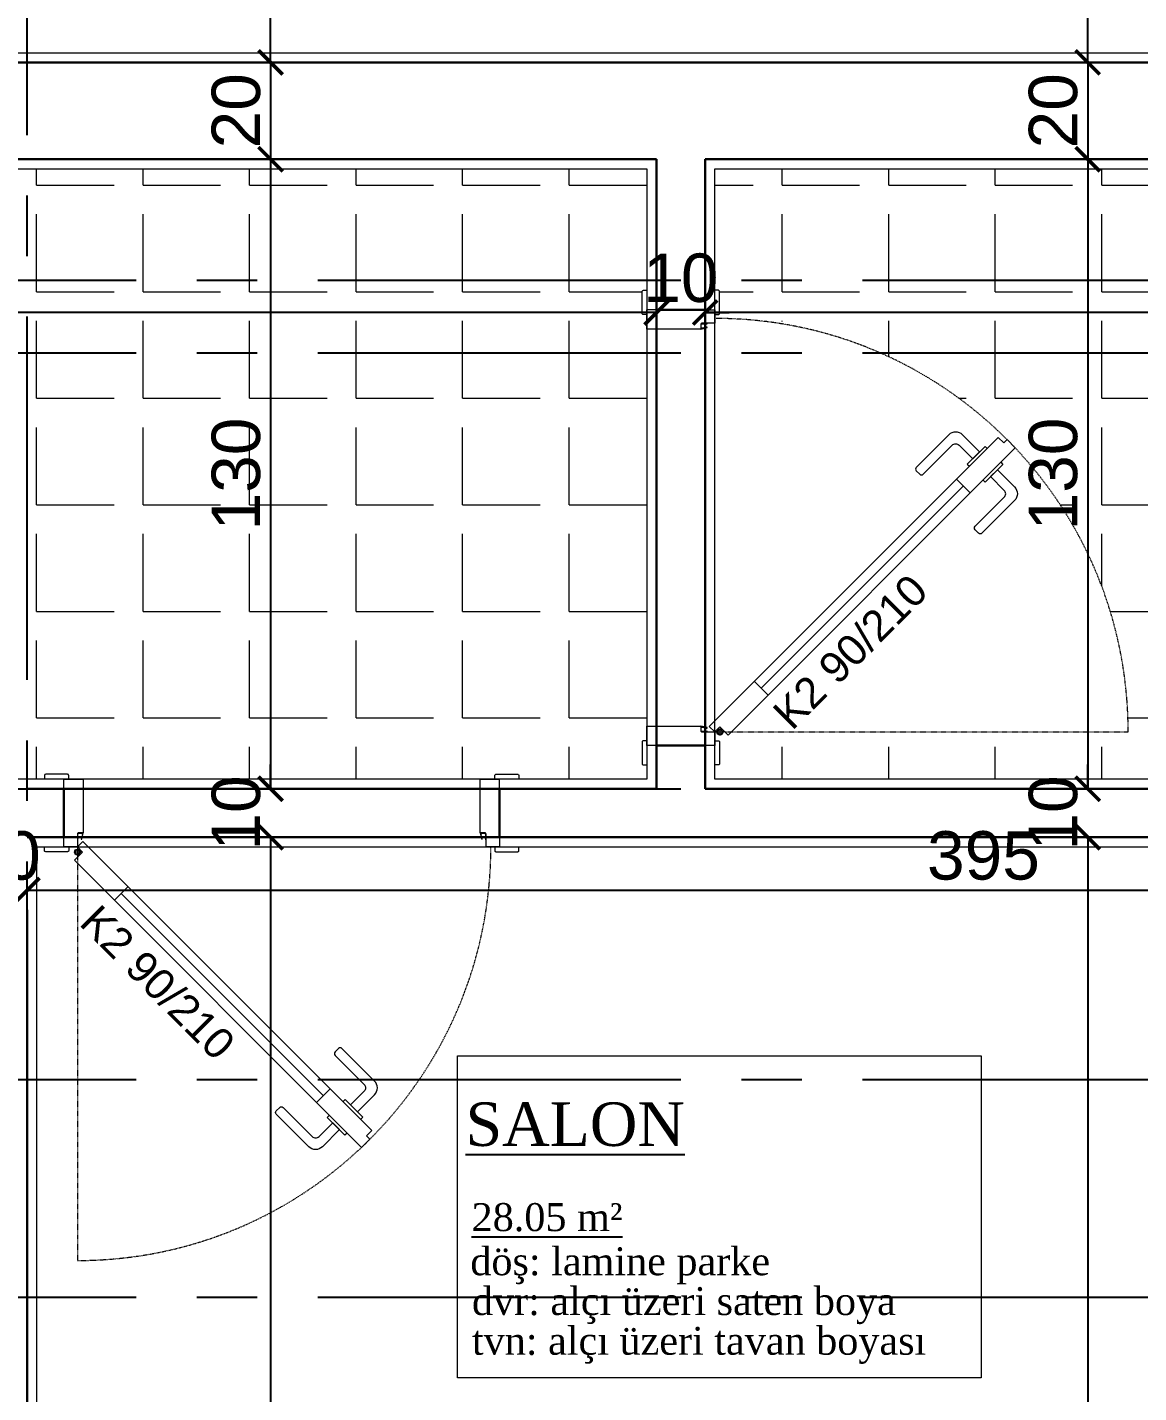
# Model space of a CAD drawing. Header units: millimetres. Extents: x 2778 to 13672, y 1832 to 5175.
# Drawn here: x 5991.6 to 6221.1, y 3230.5 to 3512.5 of the extents above; entities that cross this region are included whole.
import ezdxf

# ---------------------------------------------------------------- set-up
doc = ezdxf.new("R2010")
doc.units = ezdxf.units.MM
for name, pattern in [('CENTER2', [112.5, 75, -12.5, 12.5, -12.5]), ('DASHDOT2', [12.7, 6.35, -3.175, 0, -3.175]), ('DOTX2', [0.5, 0, -0.5])]:
    doc.linetypes.add(name, pattern=pattern)
for name, color, linetype, lineweight in [('aks', 251, 'DASHDOT2', 35), ('duvar', 232, 'Continuous', 30), ('ince', 37, 'Continuous', 0), ('iz', 1, 'DOTX2', 20), ('kapı', 3, 'Continuous', 18), ('sıva iç', 21, 'Continuous', 0), ('yazı', 11, 'Continuous', 20), ('z - tarama', 251, 'Continuous', 18), ('ölçü dış', 192, 'Continuous', 20), ('ÖLÇÜ İÇ', 7, 'Continuous', 9)]:
    doc.layers.add(name, color=color, linetype=linetype, lineweight=lineweight)
doc.layers.add('İÇÖLÇÜ', color=7, linetype='Continuous')
doc.layers.add('Yazi', color=7, linetype='Continuous')
doc.styles.get("Standard").update_dxf_attribs({"font": 'arial.ttf'})
doc.styles.add('Times roman', font='times.ttf')
doc.dimstyles.new('zulay iç ölçü', dxfattribs={"dimtxt": 10, "dimasz": 5, "dimexe": 0.18, "dimexo": 0, "dimgap": 2, "dimtad": 3, "dimdec": 0, "dimzin": 0, "dimdsep": 46, "dimtxsty": 'Standard', "dimblk": 'ARCHTICK', "dimcen": 0.09, "dimse1": 1, "dimse2": 1, "dimadec": 0, "dimazin": 0, "dimtfac": 1, "dimtdec": 0, "dimtix": 1, "dimtofl": 0, "dimtmove": 0, "dimatfit": 3, "dimldrblk": 'ARCHTICK', "dimfxl": 1, "dimtolj": 1, "dimtzin": 0, "dimarcsym": 0})
pattern_1 = [(0, (-1057024.51, 410259.85), (0, 22), [16, -6]), (90, (-1057024.51, 410259.85), (-22, 1e-15), [16, -6])]

# ---------------------------------------------------------------- blocks, each defined once
blk = doc.blocks.new('sadsfsfsf')
at = {"layer": 'ince'}
for p, q in [((0.7, 0), (-0.7, 0)), ((0, 0.7), (0, -0.7))]:
    blk.add_line(p, q, dxfattribs=at)
for radius in [0.6, 0.45]:
    blk.add_circle((0, 0), radius, dxfattribs=at)
blk = doc.blocks.new('eddeded')
at = {"layer": 'duvar'}
for p, q in [((-48.21, 54.38), (-38.21, 54.38)), ((-48.21, -35.62), (-38.21, -35.62))]:
    blk.add_line(p, q, dxfattribs=at)
at = {"layer": 'ince'}
blk.add_line((-26.6, -23.78), (15.13, 17.96), dxfattribs=at)
for points in [[(-50.21, 53.38), (-50.96, 53.38, -0.414214), (-51.21, 53.63), (-51.21, 58.13, -0.414214), (-50.96, 58.38), (-50.21, 58.38)], [(-36.21, 53.38), (-35.46, 53.38, 0.414214), (-35.21, 53.63), (-35.21, 58.13, 0.414214), (-35.46, 58.38), (-36.21, 58.38)], [(-50.21, -34.62), (-50.96, -34.62, 0.414214), (-51.21, -34.87), (-51.21, -39.37, 0.414214), (-50.96, -39.62), (-50.21, -39.62)], [(-36.21, -34.62), (-35.46, -34.62, -0.414214), (-35.21, -34.87), (-35.21, -39.37, -0.414214), (-35.46, -39.62), (-36.21, -39.62)]]:
    blk.add_lwpolyline(points, format="xyb", dxfattribs=at)
for points in [[(-39.11, 51.33), (-39.11, 50.38), (-37.81, 50.68), (-37.81, 50.81, -0.112206), (-37.91, 50.76), (-38.72, 50.57, -0.482314), (-39.02, 50.82), (-39.02, 51.24, -0.414214), (-38.77, 51.49), (-37.97, 51.49, -0.170049), (-37.81, 51.43), (-37.81, 51.58), (-38.86, 51.58, 0.414214)], [(17.08, 23.59), (18.49, 25), (14.96, 28.54, 0.414214), (12.13, 28.54), (5.41, 21.82, 0.414214), (5.41, 21.11), (6.12, 20.4, 0.414214), (6.83, 20.4), (12.84, 26.41, -0.414214), (14.25, 26.41)], [(20.76, 19.91), (22.17, 21.32), (25.71, 17.79, -0.414214), (25.71, 14.96), (18.99, 8.24, -0.414214), (18.28, 8.24), (17.58, 8.95, -0.414214), (17.58, 9.66), (23.59, 15.67, 0.414214), (23.59, 17.08)], [(-39.11, -31.62), (-39.11, -32.57, 0.414214), (-38.86, -32.82), (-37.81, -32.82), (-37.81, -32.67, -0.170049), (-37.97, -32.73), (-38.77, -32.73, -0.414214), (-39.02, -32.48), (-39.02, -32.06, -0.482314), (-38.72, -31.81), (-37.91, -32, -0.112206), (-37.81, -32.05), (-37.81, -31.92)]]:
    blk.add_lwpolyline(points, format="xyb", close=True, dxfattribs=at)
for points in [[(20.04, 25.7), (19.62, 26.12), (15.96, 22.47), (16.38, 22.04)], [(22.87, 22.87), (23.29, 22.44), (19.64, 18.79), (19.21, 19.21)]]:
    blk.add_lwpolyline(points, dxfattribs=at)
at = {"layer": 'iz', "ltscale": 0.1}
for p, q in [((-48.21, -35.62), (-48.21, 54.38)), ((-38.21, -35.62), (-38.21, 54.38)), ((-36.21, -32.82), (49.19, -32.82))]:
    blk.add_line(p, q, dxfattribs=at)
blk.add_arc((-36.22, -32.83), 85.41, 0.0042, 89.9958, dxfattribs=at)
at = {"layer": 'kapı'}
for p, q in [((13.72, 19.37), (16.54, 16.54)), ((-28.02, -22.36), (-25.19, -25.19))]:
    blk.add_line(p, q, dxfattribs=at)
for points in [[(-36.21, 54.38), (-36.21, 51.58), (-38.86, 51.58, 0.414214), (-39.11, 51.33), (-39.11, 50.38), (-50.21, 50.38), (-50.21, 54.38)], [(-50.21, -35.62), (-50.21, -31.62), (-39.11, -31.62), (-39.11, -32.57, 0.414214), (-38.86, -32.82), (-36.21, -32.82), (-36.21, -35.62), (-36.21, -35.62)]]:
    blk.add_lwpolyline(points, format="xyb", dxfattribs=at)
blk.add_lwpolyline([(-36.21, -32.82), (-35.15, -31.76), (-33.46, -33.46), (25.87, 25.87), (24.17, 27.57), (23.47, 26.86), (22.33, 27.99), (-37.35, -31.69), (-36.21, -32.82)], dxfattribs=at)
at = {"layer": 'sıva iç'}
for p, q in [((-48.21, 54.38), (-50.21, 54.38)), ((-38.21, 54.38), (-36.21, 54.38)), ((-48.21, -35.62), (-50.21, -35.62)), ((-36.21, -35.62), (-38.21, -35.62))]:
    blk.add_line(p, q, dxfattribs=at)
at = {"layer": 'ölçü dış'}
blk.add_line((-38.21, -35.62), (-48.21, -35.62), dxfattribs=at)
at = {"layer": 'ince', "rotation": 90}
blk.add_blockref('sadsfsfsf', (-35.15, -32.82), dxfattribs=at)
at = {"layer": 'yazı'}
blk.add_text('K2 90/210', height=6.328, rotation=45, dxfattribs=at).set_placement((-20.24, -32.71))
blk = doc.blocks.new('_ArchTick')
at = {"color": 0, "linetype": 'ByBlock', "const_width": 0.15}
blk.add_lwpolyline([(-0.5, -0.5), (0.5, 0.5)], dxfattribs=at)
blk = doc.blocks.new('*D2495')
at = {"layer": 'Defpoints', "color": 0, "transparency": 16777216}
for p in [(5991.58, 3334.3), (5981.58, 3330.23), (5991.58, 3330.23)]:
    blk.add_point(p, dxfattribs=at)
at = {"layer": 'ÖLÇÜ İÇ', "color": 0, "lineweight": -2, "transparency": 16777216}
for p, q in [((5981.58, 3334.3), (5976.58, 3334.3)), ((5991.58, 3334.3), (5996.58, 3334.3))]:
    blk.add_line(p, q, dxfattribs=at)
at = {"layer": 'ÖLÇÜ İÇ', "color": 0, "lineweight": -2, "transparency": 16777216, "xscale": 5, "yscale": 5, "zscale": 5}
blk.add_blockref('_ArchTick', (5981.58, 3334.3), dxfattribs=at)
at = {"layer": 'ÖLÇÜ İÇ', "color": 0, "lineweight": -2, "transparency": 16777216, "xscale": 5, "yscale": 5, "zscale": 5, "rotation": 180}
blk.add_blockref('_ArchTick', (5991.58, 3334.3), dxfattribs=at)
at = {"layer": 'ÖLÇÜ İÇ', "color": 0, "transparency": 16777216, "insert": (5986.58, 3341.4), "char_height": 10, "attachment_point": 5}
blk.add_mtext('\\A1;10', dxfattribs=at)
blk = doc.blocks.new('*D2496')
at = {"layer": 'Defpoints', "color": 0, "transparency": 16777216}
for p in [(6386.58, 3334.3), (6386.58, 3334.3), (5991.58, 3330.23)]:
    blk.add_point(p, dxfattribs=at)
at = {"layer": 'ÖLÇÜ İÇ', "color": 0, "lineweight": -2, "transparency": 16777216}
blk.add_line((5991.58, 3334.3), (6386.58, 3334.3), dxfattribs=at)
at = {"layer": 'ÖLÇÜ İÇ', "color": 0, "lineweight": -2, "transparency": 16777216, "xscale": 5, "yscale": 5, "zscale": 5, "rotation": 180}
blk.add_blockref('_ArchTick', (5991.58, 3334.3), dxfattribs=at)
at = {"layer": 'ÖLÇÜ İÇ', "color": 0, "lineweight": -2, "transparency": 16777216, "xscale": 5, "yscale": 5, "zscale": 5}
blk.add_blockref('_ArchTick', (6386.58, 3334.3), dxfattribs=at)
at = {"layer": 'ÖLÇÜ İÇ', "color": 0, "transparency": 16777216, "insert": (6189.08, 3341.41), "char_height": 10, "attachment_point": 5}
blk.add_mtext('\\A1;395', dxfattribs=at)
blk = doc.blocks.new('*D2501')
at = {"layer": 'Defpoints', "color": 0, "transparency": 16777216}
for p in [(6131.58, 3462.4), (6131.58, 3453.58), (6391.58, 3453.58)]:
    blk.add_point(p, dxfattribs=at)
at = {"layer": 'ÖLÇÜ İÇ', "color": 0, "lineweight": -2, "transparency": 16777216}
blk.add_line((6391.58, 3453.58), (6131.58, 3453.58), dxfattribs=at)
at = {"layer": 'ÖLÇÜ İÇ', "color": 0, "lineweight": -2, "transparency": 16777216, "xscale": 5, "yscale": 5, "zscale": 5, "rotation": 180}
blk.add_blockref('_ArchTick', (6131.58, 3453.58), dxfattribs=at)
at = {"layer": 'ÖLÇÜ İÇ', "color": 0, "lineweight": -2, "transparency": 16777216, "xscale": 5, "yscale": 5, "zscale": 5}
blk.add_blockref('_ArchTick', (6391.58, 3453.58), dxfattribs=at)
at = {"layer": 'ÖLÇÜ İÇ', "color": 0, "transparency": 16777216, "insert": (6261.58, 3460.69), "char_height": 10, "attachment_point": 5}
blk.add_mtext('\\A1;260', dxfattribs=at)
blk = doc.blocks.new('*D2502')
at = {"layer": 'Defpoints', "color": 0, "transparency": 16777216}
for p in [(6131.58, 3462.4), (6121.58, 3462.17), (6121.58, 3453.58)]:
    blk.add_point(p, dxfattribs=at)
at = {"layer": 'ÖLÇÜ İÇ', "color": 0, "lineweight": -2, "transparency": 16777216}
for p, q in [((6121.58, 3453.58), (6116.58, 3453.58)), ((6131.58, 3453.58), (6136.58, 3453.58))]:
    blk.add_line(p, q, dxfattribs=at)
at = {"layer": 'ÖLÇÜ İÇ', "color": 0, "lineweight": -2, "transparency": 16777216, "xscale": 5, "yscale": 5, "zscale": 5}
blk.add_blockref('_ArchTick', (6121.58, 3453.58), dxfattribs=at)
at = {"layer": 'ÖLÇÜ İÇ', "color": 0, "lineweight": -2, "transparency": 16777216, "xscale": 5, "yscale": 5, "zscale": 5, "rotation": 180}
blk.add_blockref('_ArchTick', (6131.58, 3453.58), dxfattribs=at)
at = {"layer": 'ÖLÇÜ İÇ', "color": 0, "transparency": 16777216, "insert": (6126.58, 3460.69), "char_height": 10, "attachment_point": 5}
blk.add_mtext('\\A1;10', dxfattribs=at)
blk = doc.blocks.new('*D2503')
at = {"layer": 'Defpoints', "color": 0, "transparency": 16777216}
for p in [(6121.58, 3462.17), (5391.58, 3455.23), (5391.58, 3453.58)]:
    blk.add_point(p, dxfattribs=at)
at = {"layer": 'ÖLÇÜ İÇ', "color": 0, "lineweight": -2, "transparency": 16777216}
blk.add_line((6121.58, 3453.58), (5391.58, 3453.58), dxfattribs=at)
at = {"layer": 'ÖLÇÜ İÇ', "color": 0, "lineweight": -2, "transparency": 16777216, "xscale": 5, "yscale": 5, "zscale": 5, "rotation": 180}
blk.add_blockref('_ArchTick', (5391.58, 3453.58), dxfattribs=at)
at = {"layer": 'ÖLÇÜ İÇ', "color": 0, "lineweight": -2, "transparency": 16777216, "xscale": 5, "yscale": 5, "zscale": 5}
blk.add_blockref('_ArchTick', (6121.58, 3453.58), dxfattribs=at)
at = {"layer": 'ÖLÇÜ İÇ', "color": 0, "transparency": 16777216, "insert": (5756.58, 3460.69), "char_height": 10, "attachment_point": 5}
blk.add_mtext('\\A1;730', dxfattribs=at)
blk = doc.blocks.new('*D2531')
at = {"layer": 'Defpoints', "color": 0, "transparency": 16777216}
for p in [(6041.83, 3505.23), (6041.83, 3485.23), (6041.83, 3485.23)]:
    blk.add_point(p, dxfattribs=at)
at = {"layer": 'ÖLÇÜ İÇ', "color": 0, "lineweight": -2, "transparency": 16777216}
blk.add_line((6041.83, 3505.23), (6041.83, 3485.23), dxfattribs=at)
at = {"layer": 'ÖLÇÜ İÇ', "color": 0, "lineweight": -2, "transparency": 16777216, "xscale": 5, "yscale": 5, "zscale": 5}
for p, rotation in [((6041.83, 3505.23), 90), ((6041.83, 3485.23), 270)]:
    blk.add_blockref('_ArchTick', p, dxfattribs=dict(at, rotation=rotation))
at = {"layer": 'ÖLÇÜ İÇ', "color": 0, "transparency": 16777216, "insert": (6034.73, 3495.23), "char_height": 10, "attachment_point": 5, "rotation": 90}
blk.add_mtext('\\A1;20', dxfattribs=at)
blk = doc.blocks.new('*D2532')
at = {"layer": 'Defpoints', "color": 0, "transparency": 16777216}
for p in [(6041.83, 3485.23), (6041.83, 3355.23), (6041.83, 3355.23)]:
    blk.add_point(p, dxfattribs=at)
at = {"layer": 'ÖLÇÜ İÇ', "color": 0, "lineweight": -2, "transparency": 16777216}
blk.add_line((6041.83, 3485.23), (6041.83, 3355.23), dxfattribs=at)
at = {"layer": 'ÖLÇÜ İÇ', "color": 0, "lineweight": -2, "transparency": 16777216, "xscale": 5, "yscale": 5, "zscale": 5}
for p, rotation in [((6041.83, 3485.23), 90), ((6041.83, 3355.23), 270)]:
    blk.add_blockref('_ArchTick', p, dxfattribs=dict(at, rotation=rotation))
at = {"layer": 'ÖLÇÜ İÇ', "color": 0, "transparency": 16777216, "insert": (6034.73, 3420.23), "char_height": 10, "attachment_point": 5, "rotation": 90}
blk.add_mtext('\\A1;130', dxfattribs=at)
blk = doc.blocks.new('*D2533')
at = {"layer": 'Defpoints', "color": 0, "transparency": 16777216}
for p in [(6041.83, 3355.23), (6041.83, 3345.23), (6041.83, 3345.23)]:
    blk.add_point(p, dxfattribs=at)
at = {"layer": 'ÖLÇÜ İÇ', "color": 0, "lineweight": -2, "transparency": 16777216}
for p, q in [((6041.83, 3355.23), (6041.83, 3360.23)), ((6041.83, 3345.23), (6041.83, 3340.23))]:
    blk.add_line(p, q, dxfattribs=at)
at = {"layer": 'ÖLÇÜ İÇ', "color": 0, "lineweight": -2, "transparency": 16777216, "xscale": 5, "yscale": 5, "zscale": 5}
for p, rotation in [((6041.83, 3355.23), 270), ((6041.83, 3345.23), 90)]:
    blk.add_blockref('_ArchTick', p, dxfattribs=dict(at, rotation=rotation))
at = {"layer": 'ÖLÇÜ İÇ', "color": 0, "transparency": 16777216, "insert": (6034.73, 3350.23), "char_height": 10, "attachment_point": 5, "rotation": 90}
blk.add_mtext('\\A1;10', dxfattribs=at)
blk = doc.blocks.new('*D2534')
at = {"layer": 'Defpoints', "color": 0, "transparency": 16777216}
for p in [(6041.83, 3345.23), (6041.83, 2640.23), (6041.83, 2640.23)]:
    blk.add_point(p, dxfattribs=at)
at = {"layer": 'ÖLÇÜ İÇ', "color": 0, "lineweight": -2, "transparency": 16777216}
blk.add_line((6041.83, 3345.23), (6041.83, 2640.23), dxfattribs=at)
at = {"layer": 'ÖLÇÜ İÇ', "color": 0, "lineweight": -2, "transparency": 16777216, "xscale": 5, "yscale": 5, "zscale": 5}
for p, rotation in [((6041.83, 3345.23), 90), ((6041.83, 2640.23), 270)]:
    blk.add_blockref('_ArchTick', p, dxfattribs=dict(at, rotation=rotation))
at = {"layer": 'ÖLÇÜ İÇ', "color": 0, "transparency": 16777216, "insert": (6034.73, 2992.73), "char_height": 10, "attachment_point": 5, "rotation": 90}
blk.add_mtext('\\A1;705', dxfattribs=at)
blk = doc.blocks.new('*D2543')
at = {"layer": 'Defpoints', "color": 0, "transparency": 16777216}
for p in [(6208.65, 3505.23), (6208.65, 3485.23), (6210.62, 3485.23)]:
    blk.add_point(p, dxfattribs=at)
at = {"layer": 'ÖLÇÜ İÇ', "color": 0, "lineweight": -2, "transparency": 16777216}
blk.add_line((6210.62, 3505.23), (6210.62, 3485.23), dxfattribs=at)
at = {"layer": 'ÖLÇÜ İÇ', "color": 0, "lineweight": -2, "transparency": 16777216, "xscale": 5, "yscale": 5, "zscale": 5}
for p, rotation in [((6210.62, 3505.23), 90), ((6210.62, 3485.23), 270)]:
    blk.add_blockref('_ArchTick', p, dxfattribs=dict(at, rotation=rotation))
at = {"layer": 'ÖLÇÜ İÇ', "color": 0, "transparency": 16777216, "insert": (6203.51, 3495.23), "char_height": 10, "attachment_point": 5, "rotation": 90}
blk.add_mtext('\\A1;20', dxfattribs=at)
blk = doc.blocks.new('*D2544')
at = {"layer": 'Defpoints', "color": 0, "transparency": 16777216}
for p in [(6208.65, 3485.23), (6210.62, 3355.23), (6210.62, 3355.23)]:
    blk.add_point(p, dxfattribs=at)
at = {"layer": 'ÖLÇÜ İÇ', "color": 0, "lineweight": -2, "transparency": 16777216}
blk.add_line((6210.62, 3485.23), (6210.62, 3355.23), dxfattribs=at)
at = {"layer": 'ÖLÇÜ İÇ', "color": 0, "lineweight": -2, "transparency": 16777216, "xscale": 5, "yscale": 5, "zscale": 5}
for p, rotation in [((6210.62, 3485.23), 90), ((6210.62, 3355.23), 270)]:
    blk.add_blockref('_ArchTick', p, dxfattribs=dict(at, rotation=rotation))
at = {"layer": 'ÖLÇÜ İÇ', "color": 0, "transparency": 16777216, "insert": (6203.51, 3420.23), "char_height": 10, "attachment_point": 5, "rotation": 90}
blk.add_mtext('\\A1;130', dxfattribs=at)
blk = doc.blocks.new('*D2545')
at = {"layer": 'Defpoints', "color": 0, "transparency": 16777216}
for p in [(6210.62, 3355.23), (6210.62, 3345.23), (6210.62, 3345.23)]:
    blk.add_point(p, dxfattribs=at)
at = {"layer": 'ÖLÇÜ İÇ', "color": 0, "lineweight": -2, "transparency": 16777216}
for p, q in [((6210.62, 3355.23), (6210.62, 3360.23)), ((6210.62, 3345.23), (6210.62, 3340.23))]:
    blk.add_line(p, q, dxfattribs=at)
at = {"layer": 'ÖLÇÜ İÇ', "color": 0, "lineweight": -2, "transparency": 16777216, "xscale": 5, "yscale": 5, "zscale": 5}
for p, rotation in [((6210.62, 3355.23), 270), ((6210.62, 3345.23), 90)]:
    blk.add_blockref('_ArchTick', p, dxfattribs=dict(at, rotation=rotation))
at = {"layer": 'ÖLÇÜ İÇ', "color": 0, "transparency": 16777216, "insert": (6203.51, 3350.23), "char_height": 10, "attachment_point": 5, "rotation": 90}
blk.add_mtext('\\A1;10', dxfattribs=at)
blk = doc.blocks.new('*D2546')
at = {"layer": 'Defpoints', "color": 0, "transparency": 16777216}
for p in [(6210.62, 3345.23), (6210.62, 2640.23), (6210.62, 2640.23)]:
    blk.add_point(p, dxfattribs=at)
at = {"layer": 'ÖLÇÜ İÇ', "color": 0, "lineweight": -2, "transparency": 16777216}
blk.add_line((6210.62, 3345.23), (6210.62, 2640.23), dxfattribs=at)
at = {"layer": 'ÖLÇÜ İÇ', "color": 0, "lineweight": -2, "transparency": 16777216, "xscale": 5, "yscale": 5, "zscale": 5}
for p, rotation in [((6210.62, 3345.23), 90), ((6210.62, 2640.23), 270)]:
    blk.add_blockref('_ArchTick', p, dxfattribs=dict(at, rotation=rotation))
at = {"layer": 'ÖLÇÜ İÇ', "color": 0, "transparency": 16777216, "insert": (6203.51, 2992.73), "char_height": 10, "attachment_point": 5, "rotation": 90}
blk.add_mtext('\\A1;705', dxfattribs=at)

msp = doc.modelspace()

# ---------------------------------------------------------------- hatches: boundary and pattern name
at = {"layer": 'z - tarama', "true_color": 0xffffff}
h = msp.add_hatch(dxfattribs=at)
h.set_pattern_fill('ANGLE', scale=80, style=0)
h.set_pattern_definition(pattern_1)
h.paths.add_polyline_path([(5261.58, 3205.23), (4951.58, 3205.23), (4951.58, 3248.23), (5249.58, 3248.23), (5249.58, 3233.23), (5261.58, 3233.23)])
h.paths.add_polyline_path([(5261.58, 3137.23), (5249.58, 3137.23), (5249.58, 3122.23), (5067.95, 3122.23), (5067.95, 3123.23), (5062.95, 3123.23), (5062.95, 3122.23), (5059.95, 3122.23), (4974.95, 3122.23), (4974.95, 3123.23), (4969.95, 3123.23), (4969.95, 3122.23), (4951.58, 3122.23), (4951.58, 3205.23), (5261.58, 3205.23)])
h.paths.add_polyline_path([(5065.51, 3203.41), (4955.75, 3203.41), (4955.75, 3137.74), (5065.51, 3137.74)], flags=16)
h.paths.add_polyline_path([(5461.7, 3144.37), (5571.46, 3144.37), (5571.46, 3205.23), (5589.58, 3205.23), (5589.58, 3122.23), (5375.94, 3122.23), (5375.94, 3123.23), (5370.94, 3123.23), (5370.94, 3122.23), (5367.94, 3122.23), (5282.94, 3122.23), (5282.94, 3123.23), (5277.94, 3123.23), (5277.94, 3122.23), (5263.58, 3122.23), (5263.58, 3137.23), (5261.58, 3137.23), (5261.58, 3205.23), (5461.7, 3205.23)])
h.paths.add_polyline_path([(5589.58, 3205.23), (5571.46, 3205.23), (5571.46, 3210.04), (5461.7, 3210.04), (5461.7, 3205.23), (5261.58, 3205.23), (5261.58, 3233.23), (5263.58, 3233.23), (5263.58, 3248.23), (5267.85, 3248.23), (5267.85, 3247.23), (5272.85, 3247.23), (5272.85, 3248.23), (5275.85, 3248.23), (5360.85, 3248.23), (5360.85, 3247.23), (5365.85, 3247.23), (5365.85, 3248.23), (5393.58, 3248.23), (5433.58, 3248.23), (5433.58, 3250.23), (5589.58, 3250.23)])
h.paths.add_polyline_path([(5589.58, 3250.23), (5433.58, 3250.23), (5433.58, 3295.23), (5589.58, 3295.23)])
h.paths.add_polyline_path([(5589.58, 3295.23), (5433.58, 3295.23), (5433.58, 3355.23), (5589.58, 3355.23)])
h.paths.add_polyline_path([(5591.58, 3357.23), (5589.58, 3357.23), (5589.58, 3355.23), (5433.58, 3355.23), (5433.58, 3445.23), (5453.73, 3445.23), (5453.73, 3387.83, 0.192382), (5519.46, 3414.1), (5519.49, 3414.08), (5521.18, 3415.78, 0.094205), (5541.23, 3445.23), (5591.58, 3445.23)])
h.paths.add_polyline_path([(5991.58, 3357.23), (5719.08, 3357.23), (5719.08, 3358.23), (5714.08, 3358.23), (5714.08, 3357.23), (5711.08, 3357.23), (5626.08, 3357.23), (5626.08, 3358.23), (5621.08, 3358.23), (5621.08, 3357.23), (5591.58, 3357.23), (5591.58, 3445.23), (5991.58, 3445.23)])
h.paths.add_polyline_path([(6119.58, 3365.16), (6118.58, 3365.16), (6118.58, 3360.16), (6119.58, 3360.16), (6119.58, 3357.23), (6093.14, 3357.23), (6093.14, 3358.23), (6088.14, 3358.23), (6088.14, 3357.23), (6085.14, 3357.23), (6000.14, 3357.23), (6000.14, 3358.23), (5995.14, 3358.23), (5995.14, 3357.23), (5991.58, 3357.23), (5991.58, 3445.23), (6119.58, 3445.23)])
h.paths.add_polyline_path([(6119.58, 3458.16), (6118.58, 3458.16), (6118.58, 3453.16), (6119.58, 3453.16), (6119.58, 3450.16), (6119.58, 3445.23), (5991.58, 3445.23), (5991.58, 3483.23), (6119.58, 3483.23)])
h.paths.add_polyline_path([(5991.58, 3445.23), (5591.58, 3445.23), (5591.58, 3483.23), (5991.58, 3483.23)])
h.paths.add_polyline_path([(5591.58, 3445.23), (5541.23, 3445.23, 0.101272), (5549.93, 3482.49, 0.416493), (5550.18, 3482.23), (5554.93, 3482.23), (5554.93, 3483.23), (5591.58, 3483.23)])
h.paths.add_polyline_path([(5488.33, 3445.23), (5433.58, 3445.23), (5433.58, 3453.23), (5433.58, 3483.23), (5446.93, 3483.23), (5446.93, 3482.23), (5451.93, 3482.23), (5451.93, 3483.23), (5453.73, 3483.23), (5454.79, 3482.17), (5453.09, 3480.48)])
h.paths.add_polyline_path([(5453.73, 3482.62), (5453.73, 3482.77, -0.414214), (5454.33, 3482.17), (5454.18, 3482.17, 0.414214)], flags=16)
h.paths.add_polyline_path([(4957.53, 3182.37), (5030.44, 3182.37), (5030.44, 3171.54), (4957.53, 3171.54)], flags=8)
h.paths.add_polyline_path([(4957.53, 3190.04), (5041.02, 3190.04), (5041.02, 3179.19), (4957.53, 3179.19)], flags=8)
h.paths.add_polyline_path([(4957.53, 3197.7), (5046.76, 3197.7), (5046.76, 3186.85), (4957.53, 3186.85)], flags=8)
h.paths.add_polyline_path([(4957.67, 3170.43), (4986.81, 3170.43), (4986.81, 3161.62), (4957.67, 3161.62)], flags=8)
h.paths.add_polyline_path([(4957.28, 3161.67), (5012.72, 3161.67), (5012.72, 3144.74), (4957.28, 3144.74)], flags=8)
h.paths.add_polyline_path([(5390.54, 3484.07), (5450.93, 3484.07), (5450.93, 3469.96), (5390.54, 3469.96)], flags=9)
h.paths.add_polyline_path([(4806.58, 3248.23), (4806.58, 3205.23), (4951.58, 3205.23), (4951.58, 3248.23), (4945.43, 3248.23), (4945.43, 3247.23), (4940.43, 3247.23), (4940.43, 3248.23), (4852.43, 3248.23), (4852.43, 3247.23), (4847.43, 3247.23), (4847.43, 3248.23)])
h.paths.add_polyline_path([(4806.58, 3205.23), (4806.58, 3122.23), (4844.85, 3122.23), (4844.85, 3123.23), (4849.85, 3123.23), (4849.85, 3122.23), (4937.85, 3122.23), (4937.85, 3123.23), (4942.85, 3123.23), (4942.85, 3122.23), (4951.58, 3122.23), (4951.58, 3205.23)])
at = {"layer": 'z - tarama'}
h = msp.add_hatch(dxfattribs=at)
h.set_pattern_fill('ANGLE', color=252, scale=80, style=0)
h.set_pattern_definition(pattern_1)
h.paths.add_polyline_path([(6261.58, 3445.23), (6167.72, 3445.23, 0.101498), (6134.33, 3453.16, 0.416778), (6134.58, 3453.41), (6134.58, 3458.16), (6133.58, 3458.16), (6133.58, 3483.23), (6261.58, 3483.23)])
h.paths.add_polyline_path([(6389.58, 3445.23), (6261.58, 3445.23), (6261.58, 3483.23), (6389.58, 3483.23)])
h.paths.add_polyline_path([(6389.58, 3417.23), (6324.58, 3417.23), (6324.58, 3357.23), (6261.58, 3357.23), (6261.58, 3393.82), (6302.1, 3393.82), (6302.1, 3443.07), (6261.58, 3443.07), (6261.58, 3445.23), (6389.58, 3445.23)])
h.paths.add_polyline_path([(6261.58, 3357.23), (6133.58, 3357.23), (6133.58, 3360.16), (6134.58, 3360.16), (6134.58, 3365.16), (6133.58, 3365.16), (6133.58, 3366.96), (6134.04, 3366.96, 1), (6135.24, 3366.96), (6135.7, 3366.96), (6136.34, 3366.32), (6136.97, 3366.96), (6218.98, 3366.96, 0.191599), (6195.64, 3425.62), (6195.66, 3425.65), (6193.96, 3427.34, 0.093791), (6167.72, 3445.23), (6261.58, 3445.23), (6261.58, 3443.07), (6223.32, 3443.07), (6223.32, 3393.82), (6261.58, 3393.82)])

# ---------------------------------------------------------------- linework, layer by layer
at = {"layer": 'aks', "color": 251, "linetype": 'CENTER2', "lineweight": -3}
for points in [[(5991.58, 2140.23), (5991.58, 5100.23)], [(2901.58, 3505.23), (8131.58, 3505.23)], [(2901.58, 3460.23), (8131.58, 3460.23)], [(2901.58, 3445.23), (8131.58, 3445.23)], [(2901.58, 3355.23), (8131.58, 3355.23)], [(2901.58, 3295.23), (8131.58, 3295.23)], [(2901.58, 3250.23), (8131.58, 3250.23)]]:
    msp.add_lwpolyline(points, dxfattribs=at)
at = {"layer": 'duvar', "lineweight": 30}
for p, q in [((5261.58, 3505.23), (6411.58, 3505.23)), ((6121.58, 3485.23), (6121.58, 3355.23)), ((6131.58, 3485.23), (6391.58, 3485.23)), ((6131.58, 3485.23), (6131.58, 3355.23)), ((5991.58, 3355.23), (6121.58, 3355.23)), ((6131.58, 3355.23), (6326.58, 3355.23)), ((5991.58, 3345.23), (6386.58, 3345.23)), ((5991.58, 3330.23), (5991.58, 2900.23))]:
    msp.add_line(p, q, dxfattribs=at)
msp.add_lwpolyline([(5391.58, 3250.23), (5391.58, 3455.23), (5431.58, 3455.23), (5431.58, 3485.23), (6121.58, 3485.23)], dxfattribs=at)
at = {"layer": 'İÇÖLÇÜ'}
for p, q in [((6041.83, 3505.23), (6041.83, 3805.23)), ((6210.62, 3505.23), (6210.62, 3805.23))]:
    msp.add_line(p, q, dxfattribs=at)
at = {"layer": 'sıva iç'}
msp.add_line((5343.58, 3507.23), (6419.58, 3507.23), dxfattribs=at)
for points in [[(6119.58, 3483.23), (6119.58, 3357.23), (5589.58, 3357.23), (5589.58, 3122.23), (5263.58, 3122.23), (5263.58, 3137.23), (5249.58, 3137.23), (5249.58, 3122.23), (4743.58, 3122.23), (4743.58, 3248.23), (5249.58, 3248.23), (5249.58, 3233.23), (5263.58, 3233.23), (5263.58, 3248.23), (5393.58, 3248.23), (5393.58, 3453.23), (5433.58, 3453.23), (5433.58, 3483.23)], [(6133.58, 3483.23), (6389.58, 3483.23), (6389.58, 3417.23), (6324.58, 3417.23), (6324.58, 3357.23), (6133.58, 3357.23)], [(5993.58, 3343.23), (6384.58, 3343.23), (6384.58, 3203.23), (6389.58, 3203.23), (6389.58, 2902.23), (6384.58, 2902.23), (6384.58, 2748.23), (6389.58, 2748.23), (6389.58, 2642.23), (5993.58, 2642.23)]]:
    msp.add_lwpolyline(points, close=True, dxfattribs=at)
at = {"layer": 'yazı'}
msp.add_lwpolyline([(6080.41, 3233.63), (6080.41, 3300.06), (6188.64, 3300.06), (6188.64, 3233.63)], close=True, dxfattribs=at)

# ---------------------------------------------------------------- block references
at = {"layer": 'duvar', "lineweight": 30}
msp.add_blockref('eddeded', (6169.79, 3399.78), dxfattribs=at)
at = {"layer": 'duvar', "lineweight": 30, "rotation": 270}
msp.add_blockref('eddeded', (6034.76, 3307.02), dxfattribs=at)
at = {"layer": 'İÇÖLÇÜ', "xscale": 5, "yscale": 5, "zscale": 5, "rotation": 270}
for p in [(6041.83, 3505.23), (6210.62, 3505.23)]:
    msp.add_blockref('_ArchTick', p, dxfattribs=at)

# ---------------------------------------------------------------- texts
at = {"layer": 'Yazi', "style": 'Times roman'}
for s, height, p in [('%%USALON', 8.996, (6082.11, 3281.49)), ('%%U28.05 m²', 5.7665, (6083.36, 3263.9))]:
    msp.add_text(s, height=height, dxfattribs=at).set_placement(p)
at = {"layer": 'yazı', "style": 'Times roman'}
for s, p in [('döş: lamine parke', (6083.09, 3254.79)), ('dvr: alçı üzeri saten boya', (6083.43, 3246.57)), ('tvn: alçı üzeri tavan boyası', (6083.43, 3238.37))]:
    msp.add_text(s, height=5.7665, dxfattribs=at).set_placement(p)

# ---------------------------------------------------------------- dimensions: what is measured, and where the dimension line sits
at = {"layer": 'ÖLÇÜ İÇ'}
for base, p1, p2, picture, middle in [((6041.83, 3485.23), (6041.83, 3505.23), (6041.83, 3485.23), '*D2531', (6034.73, 3495.23)), ((6210.62, 3485.23), (6208.65, 3505.23), (6208.65, 3485.23), '*D2543', (6203.51, 3495.23))]:
    dim = msp.add_linear_dim(base=base, p1=p1, p2=p2, angle=270, dimstyle='zulay iç ölçü', dxfattribs=at)
    dim.commit()
    dim.dimension.update_dxf_attribs({"geometry": picture, "text_midpoint": middle})
for base, p1, p2, picture, middle in [((6041.83, 3355.23), (6041.83, 3485.23), (6041.83, 3355.23), '*D2532', (6034.73, 3420.23)), ((6210.62, 3355.23), (6208.65, 3485.23), (6210.62, 3355.23), '*D2544', (6203.51, 3420.23)), ((6041.83, 3345.23), (6041.83, 3355.23), (6041.83, 3345.23), '*D2533', (6034.73, 3350.23)), ((6210.62, 3345.23), (6210.62, 3355.23), (6210.62, 3345.23), '*D2545', (6203.51, 3350.23)), ((6041.83, 2640.23), (6041.83, 3345.23), (6041.83, 2640.23), '*D2534', (6034.73, 2992.73)), ((6210.62, 2640.23), (6210.62, 3345.23), (6210.62, 2640.23), '*D2546', (6203.51, 2992.73))]:
    dim = msp.add_linear_dim(base=base, p1=p1, p2=p2, angle=270, dimstyle='zulay iç ölçü', override={"dimtmove": 1}, dxfattribs=at)
    dim.commit()
    dim.dimension.update_dxf_attribs({"geometry": picture, "text_midpoint": middle})
for base, p1, p2, picture, middle in [((5391.58, 3453.58), (6121.58, 3462.17), (5391.58, 3455.23), '*D2503', (5756.58, 3460.69)), ((6121.58, 3453.58), (6131.58, 3462.4), (6121.58, 3462.17), '*D2502', (6126.58, 3460.69)), ((6131.58, 3453.58), (6391.58, 3453.58), (6131.58, 3462.4), '*D2501', (6261.58, 3460.69)), ((5991.58, 3334.3), (5981.58, 3330.23), (5991.58, 3330.23), '*D2495', (5986.58, 3341.4)), ((6386.58, 3334.3), (5991.58, 3330.23), (6386.58, 3334.3), '*D2496', (6189.08, 3341.41))]:
    dim = msp.add_linear_dim(base=base, p1=p1, p2=p2, dimstyle='zulay iç ölçü', override={"dimtmove": 1}, dxfattribs=at)
    dim.commit()
    dim.dimension.update_dxf_attribs({"geometry": picture, "text_midpoint": middle})

doc.saveas('drawing.dxf')
